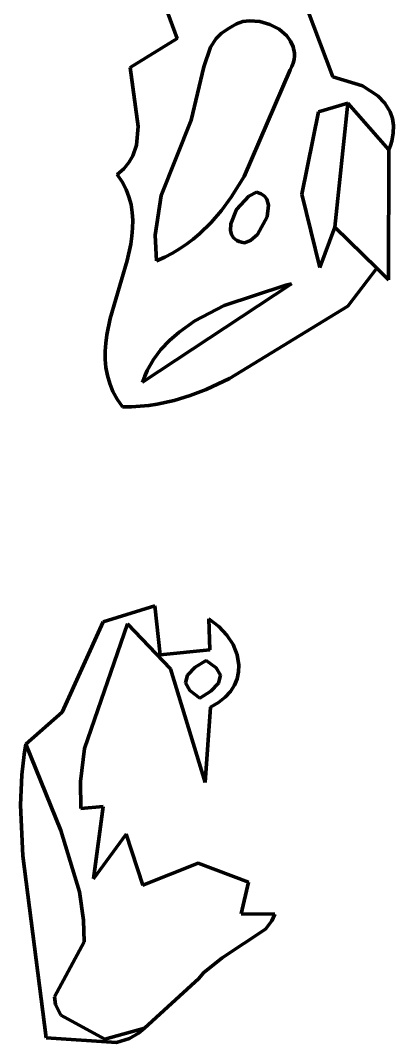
# Model space of a CAD drawing. Header units: millimetres. Extents: x 0 to 8.3, y 0 to 12.4.
# Drawn here: x 0.722 to 1.012, y 2.768 to 3.566 of the extents above; entities that cross this region are included whole.
import ezdxf

# ---------------------------------------------------------------- set-up
doc = ezdxf.new("R2010")
doc.units = ezdxf.units.MM
for name, color, linetype, lineweight in [('color#131313ff', 7, 'CONTINUOUS', 100), ('color#7c7c7cff', 7, 'CONTINUOUS', 100), ('color#c5c5c5ff', 7, 'CONTINUOUS', 100), ('color#ffffffff', 7, 'CONTINUOUS', 100)]:
    doc.layers.add(name, color=color, linetype=linetype, lineweight=lineweight)

msp = doc.modelspace()

# ---------------------------------------------------------------- linework, layer by layer
at = {"layer": 'color#131313ff'}
for p, q in [((0.84378, 3.5521), (0.83287, 3.58156)), ((0.94518, 3.57507), (0.96525, 3.52204)), ((0.90025, 3.56586), (0.89505, 3.56513)), ((0.90829, 3.56532), (0.90025, 3.56586)), ((0.88298, 3.55926), (0.87821, 3.55588)), ((0.88573, 3.56073), (0.88298, 3.55926)), ((0.89016, 3.56344), (0.88573, 3.56073)), ((0.89505, 3.56513), (0.89016, 3.56344)), ((0.91615, 3.563), (0.90829, 3.56532)), ((0.9233, 3.55915), (0.91615, 3.563)), ((0.92922, 3.55397), (0.9233, 3.55915)), ((0.80722, 3.52923), (0.84378, 3.5521)), ((0.87432, 3.55199), (0.86988, 3.54532)), ((0.87821, 3.55588), (0.87432, 3.55199)), ((0.93223, 3.54991), (0.92922, 3.55397)), ((0.9343, 3.54543), (0.93223, 3.54991)), ((0.86988, 3.54532), (0.86463, 3.52978)), ((0.93528, 3.5406), (0.9343, 3.54543)), ((0.93435, 3.53285), (0.93501, 3.53549)), ((0.93501, 3.53549), (0.93531, 3.53807)), ((0.93531, 3.53807), (0.93528, 3.5406)), ((0.8135, 3.48335), (0.80722, 3.52923)), ((0.86463, 3.52978), (0.85476, 3.48833)), ((0.896, 3.44432), (0.93192, 3.52744)), ((0.93192, 3.52744), (0.93333, 3.53016)), ((0.93333, 3.53016), (0.93435, 3.53285)), ((0.96525, 3.52204), (0.98817, 3.51498)), ((0.98817, 3.51498), (1.00017, 3.50729)), ((1.00017, 3.50729), (1.0058, 3.50144)), ((0.95398, 3.49475), (0.94105, 3.43043)), ((0.97696, 3.50141), (0.95398, 3.49475)), ((1.00869, 3.46502), (0.97696, 3.50141)), ((1.0058, 3.50144), (1.0099, 3.49464)), ((1.0099, 3.49464), (1.01164, 3.48958)), ((0.85476, 3.48833), (0.83149, 3.42954)), ((1.01164, 3.48958), (1.01247, 3.48409)), ((0.81212, 3.4687), (0.8135, 3.48335)), ((1.01232, 3.47817), (1.01109, 3.47182)), ((1.01247, 3.48409), (1.01232, 3.47817)), ((1.01109, 3.47182), (1.01004, 3.46847)), ((0.80923, 3.46046), (0.81212, 3.4687)), ((1.01004, 3.46847), (1.00869, 3.46502)), ((0.80223, 3.45033), (0.80623, 3.45526)), ((0.80623, 3.45526), (0.80923, 3.46046)), ((0.79715, 3.44572), (0.80223, 3.45033)), ((0.80101, 3.44002), (0.79715, 3.44572)), ((0.80405, 3.43422), (0.80101, 3.44002)), ((0.88602, 3.42804), (0.896, 3.44432)), ((0.80634, 3.42832), (0.80405, 3.43422)), ((0.9058, 3.43203), (0.89978, 3.42896)), ((0.90931, 3.43087), (0.9058, 3.43203)), ((0.91193, 3.42899), (0.90931, 3.43087)), ((0.94105, 3.43043), (0.95496, 3.3732)), ((0.80793, 3.42235), (0.80634, 3.42832)), ((0.8089, 3.4163), (0.80793, 3.42235)), ((0.83149, 3.42954), (0.82673, 3.39852)), ((0.87855, 3.41785), (0.88602, 3.42804)), ((0.89978, 3.42896), (0.89023, 3.41845)), ((0.91375, 3.42651), (0.91193, 3.42899)), ((0.91509, 3.4219), (0.91375, 3.42651)), ((0.80929, 3.41018), (0.8089, 3.4163)), ((0.87032, 3.4083), (0.87855, 3.41785)), ((0.89023, 3.41845), (0.88559, 3.4074)), ((0.91413, 3.41287), (0.91509, 3.4219)), ((0.80917, 3.404), (0.80929, 3.41018)), ((0.86123, 3.39949), (0.87032, 3.4083)), ((0.88559, 3.4074), (0.88532, 3.4022)), ((0.9065, 3.39897), (0.91413, 3.41287)), ((0.8086, 3.39775), (0.80917, 3.404)), ((0.82673, 3.39852), (0.82789, 3.3784)), ((0.85633, 3.39539), (0.86123, 3.39949)), ((0.88532, 3.4022), (0.8861, 3.39911)), ((0.8861, 3.39911), (0.88777, 3.39646)), ((0.90092, 3.39427), (0.9065, 3.39897)), ((0.95496, 3.3732), (0.96667, 3.40483)), ((0.96667, 3.40483), (0.99959, 3.37268)), ((0.80482, 3.37874), (0.80765, 3.39146)), ((0.80765, 3.39146), (0.8086, 3.39775)), ((0.84578, 3.38786), (0.85119, 3.39151)), ((0.85119, 3.39151), (0.85633, 3.39539)), ((0.88777, 3.39646), (0.8904, 3.39437)), ((0.8904, 3.39437), (0.89211, 3.39356)), ((0.89211, 3.39356), (0.8941, 3.39294)), ((0.8941, 3.39294), (0.89637, 3.39251)), ((0.89637, 3.39251), (0.90092, 3.39427)), ((0.83414, 3.38129), (0.84011, 3.38445)), ((0.84011, 3.38445), (0.84578, 3.38786)), ((0.79169, 3.33355), (0.80482, 3.37874)), ((0.82789, 3.3784), (0.83414, 3.38129)), ((0.99959, 3.37268), (0.97682, 3.343)), ((0.81683, 3.2838), (0.93305, 3.3606)), ((0.92846, 3.3595), (0.88045, 3.34364)), ((0.93305, 3.3606), (0.92846, 3.3595)), ((0.88045, 3.34364), (0.85766, 3.33165)), ((0.97682, 3.343), (0.88465, 3.28651)), ((0.78903, 3.32066), (0.79169, 3.33355)), ((0.85766, 3.33165), (0.84534, 3.32289)), ((0.78819, 3.31424), (0.78903, 3.32066)), ((0.84534, 3.32289), (0.83791, 3.31634)), ((0.78776, 3.30785), (0.78819, 3.31424)), ((0.83791, 3.31634), (0.83124, 3.30919)), ((0.7878, 3.30151), (0.78776, 3.30785)), ((0.83124, 3.30919), (0.82543, 3.3014)), ((0.78836, 3.2952), (0.7878, 3.30151)), ((0.78952, 3.28895), (0.78836, 3.2952)), ((0.82543, 3.3014), (0.82059, 3.29295)), ((0.79132, 3.28275), (0.78952, 3.28895)), ((0.81857, 3.28846), (0.81683, 3.2838)), ((0.82059, 3.29295), (0.81857, 3.28846)), ((0.88465, 3.28651), (0.8665, 3.27799)), ((0.79384, 3.27661), (0.79132, 3.28275)), ((0.79714, 3.27055), (0.79384, 3.27661)), ((0.80127, 3.26456), (0.79714, 3.27055)), ((0.8541, 3.27325), (0.84141, 3.2694)), ((0.8665, 3.27799), (0.8541, 3.27325)), ((0.8082, 3.26457), (0.80127, 3.26456)), ((0.81503, 3.26493), (0.8082, 3.26457)), ((0.82176, 3.2656), (0.81503, 3.26493)), ((0.8284, 3.26659), (0.82176, 3.2656)), ((0.84141, 3.2694), (0.8284, 3.26659)), ((0.78614, 3.09685), (0.82647, 3.10911)), ((0.82647, 3.10911), (0.83056, 3.07085)), ((0.75414, 3.02623), (0.78614, 3.09685)), ((0.80519, 3.09527), (0.77157, 2.99792)), ((0.83857, 3.06013), (0.80519, 3.09527)), ((0.86929, 3.0748), (0.86857, 3.0991)), ((0.86857, 3.0991), (0.87632, 3.0932)), ((0.87632, 3.0932), (0.88267, 3.08639)), ((0.88267, 3.08639), (0.88746, 3.07891)), ((0.83056, 3.07085), (0.86929, 3.0748)), ((0.88746, 3.07891), (0.89058, 3.07101)), ((0.86636, 3.06647), (0.85783, 3.06133)), ((0.87431, 3.06084), (0.86636, 3.06647)), ((0.89058, 3.07101), (0.89187, 3.06293)), ((0.86582, 2.97145), (0.83857, 3.06013)), ((0.85181, 3.05521), (0.85042, 3.04913)), ((0.85783, 3.06133), (0.85181, 3.05521)), ((0.87758, 3.05497), (0.87431, 3.06084)), ((0.89166, 3.05757), (0.89054, 3.05232)), ((0.89187, 3.06293), (0.89166, 3.05757)), ((0.85042, 3.04913), (0.85364, 3.0431)), ((0.8701, 3.04256), (0.87618, 3.04888)), ((0.87618, 3.04888), (0.87758, 3.05497)), ((0.88847, 3.04724), (0.88541, 3.04242)), ((0.89054, 3.05232), (0.88847, 3.04724)), ((0.85364, 3.0431), (0.86147, 3.03711)), ((0.86147, 3.03711), (0.8701, 3.04256)), ((0.88541, 3.04242), (0.88131, 3.03791)), ((0.87615, 3.03381), (0.86988, 3.03017)), ((0.88131, 3.03791), (0.87615, 3.03381)), ((0.72585, 3.00125), (0.75414, 3.02623)), ((0.86988, 3.03017), (0.86582, 2.97145)), ((0.75326, 2.93392), (0.72585, 3.00125)), ((0.77157, 2.99792), (0.7685, 2.97224)), ((0.7685, 2.97224), (0.76873, 2.95095)), ((0.76873, 2.95095), (0.78609, 2.95264)), ((0.78609, 2.95264), (0.77867, 2.8962)), ((0.76784, 2.88609), (0.75326, 2.93392)), ((0.77867, 2.8962), (0.80423, 2.93109)), ((0.80423, 2.93109), (0.81718, 2.89117)), ((0.81718, 2.89117), (0.8603, 2.90847)), ((0.8603, 2.90847), (0.89934, 2.89347)), ((0.89934, 2.89347), (0.89368, 2.8688)), ((0.77092, 2.864), (0.76784, 2.88609)), ((0.7713, 2.84697), (0.77092, 2.864)), ((0.89368, 2.8688), (0.92011, 2.86865)), ((0.92011, 2.86865), (0.9176, 2.86343)), ((0.91278, 2.85679), (0.87907, 2.83442)), ((0.9176, 2.86343), (0.91278, 2.85679)), ((0.74825, 2.80418), (0.7713, 2.84697)), ((0.87907, 2.83442), (0.86427, 2.8227)), ((0.86088, 2.81837), (0.81831, 2.77953)), ((0.86427, 2.8227), (0.86088, 2.81837)), ((0.74919, 2.79796), (0.74825, 2.80418)), ((0.75335, 2.78982), (0.74919, 2.79796)), ((0.78763, 2.7711), (0.75335, 2.78982)), ((0.81831, 2.77953), (0.78763, 2.7711))]:
    msp.add_line(p, q, dxfattribs=at)
at = {"layer": 'color#7c7c7cff'}
for p, q in [((0.96667, 3.40483), (0.97696, 3.50141)), ((0.97696, 3.50141), (1.00869, 3.46502)), ((1.00869, 3.46502), (1.00864, 3.36369)), ((0.99959, 3.37268), (0.96667, 3.40483)), ((1.00864, 3.36369), (0.99959, 3.37268)), ((0.72456, 2.9933), (0.72585, 3.00125)), ((0.72585, 3.00125), (0.75326, 2.93392)), ((0.72276, 2.97742), (0.72456, 2.9933)), ((0.72177, 2.95365), (0.72276, 2.97742)), ((0.7237, 2.91412), (0.72177, 2.95365)), ((0.75326, 2.93392), (0.76784, 2.88609)), ((0.74186, 2.77202), (0.7237, 2.91412)), ((0.76784, 2.88609), (0.77092, 2.864)), ((0.77092, 2.864), (0.7713, 2.84697)), ((0.7713, 2.84697), (0.74825, 2.80418)), ((0.74825, 2.80418), (0.74919, 2.79796)), ((0.74919, 2.79796), (0.75335, 2.78982)), ((0.75335, 2.78982), (0.78763, 2.7711)), ((0.78763, 2.7711), (0.81831, 2.77953)), ((0.81831, 2.77953), (0.81386, 2.77571)), ((0.79661, 2.76837), (0.74186, 2.77202)), ((0.80675, 2.77152), (0.79661, 2.76837)), ((0.81386, 2.77571), (0.80675, 2.77152))]:
    msp.add_line(p, q, dxfattribs=at)
at = {"layer": 'color#c5c5c5ff'}
for p, q in [((0.89978, 3.42896), (0.9058, 3.43203)), ((0.9058, 3.43203), (0.90931, 3.43087)), ((0.90931, 3.43087), (0.91193, 3.42899)), ((0.89023, 3.41845), (0.89978, 3.42896)), ((0.91193, 3.42899), (0.91375, 3.42651)), ((0.91375, 3.42651), (0.91509, 3.4219)), ((0.88559, 3.4074), (0.89023, 3.41845)), ((0.91509, 3.4219), (0.91413, 3.41287)), ((0.88532, 3.4022), (0.88559, 3.4074)), ((0.91413, 3.41287), (0.9065, 3.39897)), ((0.8861, 3.39911), (0.88532, 3.4022)), ((0.88777, 3.39646), (0.8861, 3.39911)), ((0.9065, 3.39897), (0.90092, 3.39427)), ((0.8904, 3.39437), (0.88777, 3.39646)), ((0.89211, 3.39356), (0.8904, 3.39437)), ((0.8941, 3.39294), (0.89211, 3.39356)), ((0.89637, 3.39251), (0.8941, 3.39294)), ((0.90092, 3.39427), (0.89637, 3.39251)), ((0.93305, 3.3606), (0.81683, 3.2838)), ((0.88045, 3.34364), (0.92846, 3.3595)), ((0.92846, 3.3595), (0.93305, 3.3606)), ((0.85766, 3.33165), (0.88045, 3.34364)), ((0.84534, 3.32289), (0.85766, 3.33165)), ((0.83791, 3.31634), (0.84534, 3.32289)), ((0.83124, 3.30919), (0.83791, 3.31634)), ((0.82543, 3.3014), (0.83124, 3.30919)), ((0.82059, 3.29295), (0.82543, 3.3014)), ((0.81683, 3.2838), (0.81857, 3.28846)), ((0.81857, 3.28846), (0.82059, 3.29295)), ((0.85783, 3.06133), (0.86636, 3.06647)), ((0.86636, 3.06647), (0.87431, 3.06084)), ((0.85042, 3.04913), (0.85181, 3.05521)), ((0.85181, 3.05521), (0.85783, 3.06133)), ((0.87431, 3.06084), (0.87758, 3.05497)), ((0.85364, 3.0431), (0.85042, 3.04913)), ((0.87618, 3.04888), (0.8701, 3.04256)), ((0.87758, 3.05497), (0.87618, 3.04888)), ((0.86147, 3.03711), (0.85364, 3.0431)), ((0.8701, 3.04256), (0.86147, 3.03711))]:
    msp.add_line(p, q, dxfattribs=at)
at = {"layer": 'color#ffffffff'}
for p, q in [((0.83287, 3.58156), (0.84378, 3.5521)), ((0.96525, 3.52204), (0.94518, 3.57507)), ((0.89505, 3.56513), (0.90025, 3.56586)), ((0.90025, 3.56586), (0.90829, 3.56532)), ((0.87821, 3.55588), (0.88298, 3.55926)), ((0.88298, 3.55926), (0.88573, 3.56073)), ((0.88573, 3.56073), (0.89016, 3.56344)), ((0.89016, 3.56344), (0.89505, 3.56513)), ((0.90829, 3.56532), (0.91615, 3.563)), ((0.91615, 3.563), (0.9233, 3.55915)), ((0.9233, 3.55915), (0.92922, 3.55397)), ((0.84378, 3.5521), (0.80722, 3.52923)), ((0.86988, 3.54532), (0.87432, 3.55199)), ((0.87432, 3.55199), (0.87821, 3.55588)), ((0.92922, 3.55397), (0.93223, 3.54991)), ((0.93223, 3.54991), (0.9343, 3.54543)), ((0.86463, 3.52978), (0.86988, 3.54532)), ((0.9343, 3.54543), (0.93528, 3.5406)), ((0.93501, 3.53549), (0.93435, 3.53285)), ((0.93531, 3.53807), (0.93501, 3.53549)), ((0.93528, 3.5406), (0.93531, 3.53807)), ((0.80722, 3.52923), (0.8135, 3.48335)), ((0.85476, 3.48833), (0.86463, 3.52978)), ((0.93192, 3.52744), (0.896, 3.44432)), ((0.93333, 3.53016), (0.93192, 3.52744)), ((0.93435, 3.53285), (0.93333, 3.53016)), ((0.98817, 3.51498), (0.96525, 3.52204)), ((1.00017, 3.50729), (0.98817, 3.51498)), ((1.0058, 3.50144), (1.00017, 3.50729)), ((0.94105, 3.43043), (0.95398, 3.49475)), ((0.95398, 3.49475), (0.97696, 3.50141)), ((0.97696, 3.50141), (0.96667, 3.40483)), ((1.0099, 3.49464), (1.0058, 3.50144)), ((1.01164, 3.48958), (1.0099, 3.49464)), ((0.83149, 3.42954), (0.85476, 3.48833)), ((1.01247, 3.48409), (1.01164, 3.48958)), ((0.8135, 3.48335), (0.81212, 3.4687)), ((1.01109, 3.47182), (1.01232, 3.47817)), ((1.01232, 3.47817), (1.01247, 3.48409)), ((1.01004, 3.46847), (1.01109, 3.47182)), ((0.81212, 3.4687), (0.80923, 3.46046)), ((1.00864, 3.36369), (1.00869, 3.46502)), ((1.00869, 3.46502), (1.01004, 3.46847)), ((0.80623, 3.45526), (0.80223, 3.45033)), ((0.80923, 3.46046), (0.80623, 3.45526)), ((0.80223, 3.45033), (0.79715, 3.44572)), ((0.79715, 3.44572), (0.80101, 3.44002)), ((0.80101, 3.44002), (0.80405, 3.43422)), ((0.896, 3.44432), (0.88602, 3.42804)), ((0.80405, 3.43422), (0.80634, 3.42832)), ((0.95496, 3.3732), (0.94105, 3.43043)), ((0.80634, 3.42832), (0.80793, 3.42235)), ((0.80793, 3.42235), (0.8089, 3.4163)), ((0.82673, 3.39852), (0.83149, 3.42954)), ((0.88602, 3.42804), (0.87855, 3.41785)), ((0.8089, 3.4163), (0.80929, 3.41018)), ((0.87855, 3.41785), (0.87032, 3.4083)), ((0.80929, 3.41018), (0.80917, 3.404)), ((0.87032, 3.4083), (0.86123, 3.39949)), ((0.80917, 3.404), (0.8086, 3.39775)), ((0.82789, 3.3784), (0.82673, 3.39852)), ((0.86123, 3.39949), (0.85633, 3.39539)), ((0.96667, 3.40483), (0.95496, 3.3732)), ((0.80765, 3.39146), (0.80482, 3.37874)), ((0.8086, 3.39775), (0.80765, 3.39146)), ((0.85119, 3.39151), (0.84578, 3.38786)), ((0.85633, 3.39539), (0.85119, 3.39151)), ((0.84011, 3.38445), (0.83414, 3.38129)), ((0.84578, 3.38786), (0.84011, 3.38445)), ((0.80482, 3.37874), (0.79169, 3.33355)), ((0.83414, 3.38129), (0.82789, 3.3784)), ((0.97682, 3.343), (0.99959, 3.37268)), ((0.99959, 3.37268), (1.00864, 3.36369)), ((0.88465, 3.28651), (0.97682, 3.343)), ((0.79169, 3.33355), (0.78903, 3.32066)), ((0.78903, 3.32066), (0.78819, 3.31424)), ((0.78819, 3.31424), (0.78776, 3.30785)), ((0.78776, 3.30785), (0.7878, 3.30151)), ((0.7878, 3.30151), (0.78836, 3.2952)), ((0.78836, 3.2952), (0.78952, 3.28895)), ((0.78952, 3.28895), (0.79132, 3.28275)), ((0.8665, 3.27799), (0.88465, 3.28651)), ((0.79132, 3.28275), (0.79384, 3.27661)), ((0.79384, 3.27661), (0.79714, 3.27055)), ((0.79714, 3.27055), (0.80127, 3.26456)), ((0.84141, 3.2694), (0.8541, 3.27325)), ((0.8541, 3.27325), (0.8665, 3.27799)), ((0.80127, 3.26456), (0.8082, 3.26457)), ((0.8082, 3.26457), (0.81503, 3.26493)), ((0.81503, 3.26493), (0.82176, 3.2656)), ((0.82176, 3.2656), (0.8284, 3.26659)), ((0.8284, 3.26659), (0.84141, 3.2694)), ((0.82647, 3.10911), (0.78614, 3.09685)), ((0.83056, 3.07085), (0.82647, 3.10911)), ((0.78614, 3.09685), (0.75414, 3.02623)), ((0.77157, 2.99792), (0.80519, 3.09527)), ((0.80519, 3.09527), (0.83857, 3.06013)), ((0.87632, 3.0932), (0.86857, 3.0991)), ((0.86857, 3.0991), (0.86929, 3.0748)), ((0.88267, 3.08639), (0.87632, 3.0932)), ((0.88746, 3.07891), (0.88267, 3.08639)), ((0.86929, 3.0748), (0.83056, 3.07085)), ((0.89058, 3.07101), (0.88746, 3.07891)), ((0.89187, 3.06293), (0.89058, 3.07101)), ((0.83857, 3.06013), (0.86582, 2.97145)), ((0.89054, 3.05232), (0.89166, 3.05757)), ((0.89166, 3.05757), (0.89187, 3.06293)), ((0.88541, 3.04242), (0.88847, 3.04724)), ((0.88847, 3.04724), (0.89054, 3.05232)), ((0.88131, 3.03791), (0.88541, 3.04242)), ((0.86988, 3.03017), (0.87615, 3.03381)), ((0.87615, 3.03381), (0.88131, 3.03791)), ((0.75414, 3.02623), (0.72585, 3.00125)), ((0.86582, 2.97145), (0.86988, 3.03017)), ((0.72585, 3.00125), (0.72456, 2.9933)), ((0.72456, 2.9933), (0.72276, 2.97742)), ((0.7685, 2.97224), (0.77157, 2.99792)), ((0.72276, 2.97742), (0.72177, 2.95365)), ((0.76873, 2.95095), (0.7685, 2.97224)), ((0.72177, 2.95365), (0.7237, 2.91412)), ((0.78609, 2.95264), (0.76873, 2.95095)), ((0.77867, 2.8962), (0.78609, 2.95264)), ((0.80423, 2.93109), (0.77867, 2.8962)), ((0.81718, 2.89117), (0.80423, 2.93109)), ((0.7237, 2.91412), (0.74186, 2.77202)), ((0.8603, 2.90847), (0.81718, 2.89117)), ((0.89934, 2.89347), (0.8603, 2.90847)), ((0.89368, 2.8688), (0.89934, 2.89347)), ((0.92011, 2.86865), (0.89368, 2.8688)), ((0.9176, 2.86343), (0.92011, 2.86865)), ((0.87907, 2.83442), (0.91278, 2.85679)), ((0.91278, 2.85679), (0.9176, 2.86343)), ((0.86427, 2.8227), (0.87907, 2.83442)), ((0.81831, 2.77953), (0.86088, 2.81837)), ((0.86088, 2.81837), (0.86427, 2.8227)), ((0.81386, 2.77571), (0.81831, 2.77953)), ((0.74186, 2.77202), (0.79661, 2.76837)), ((0.79661, 2.76837), (0.80675, 2.77152)), ((0.80675, 2.77152), (0.81386, 2.77571))]:
    msp.add_line(p, q, dxfattribs=at)

doc.saveas('drawing.dxf')
